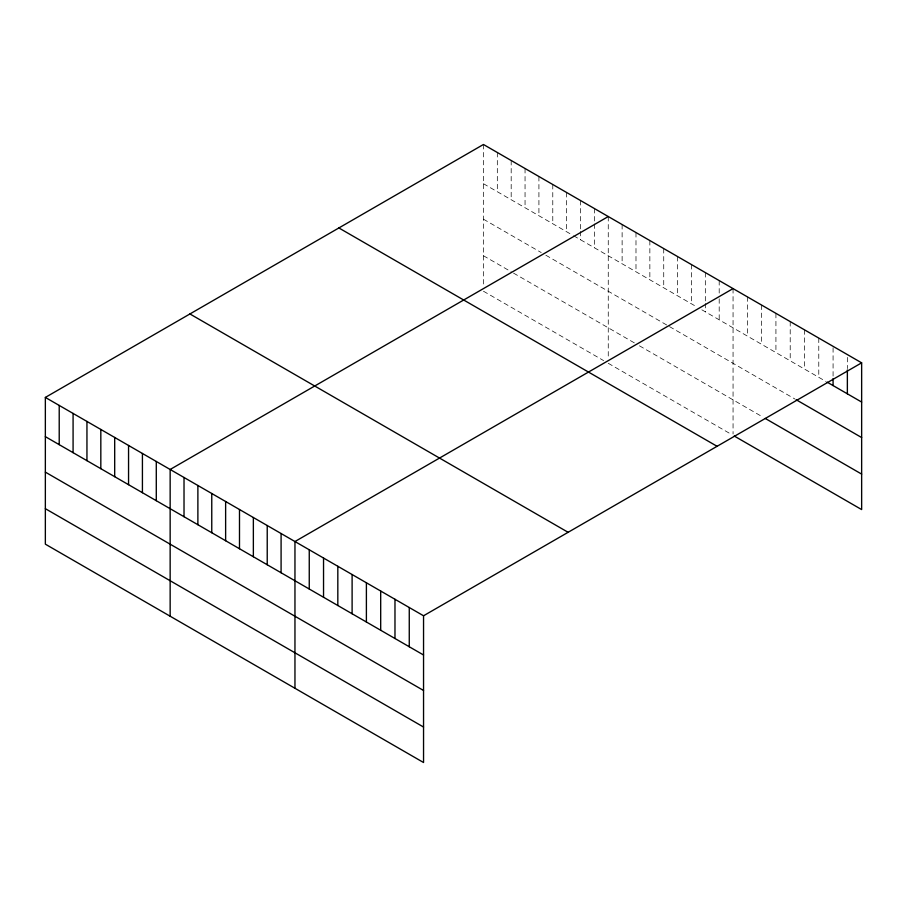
<?xml version="1.0" encoding="UTF-8"?>
<svg xmlns="http://www.w3.org/2000/svg" width="907" height="907" viewBox="0 0 907 907"><rect width="100%" height="100%" fill="white"/><g stroke="black" fill="none" stroke-linecap="round" stroke-linejoin="round"><path stroke-width="0.68" stroke-dasharray="4.54 3.4" d="M483.454 183.713L572.43 235.094M573.587 235.752L697.234 307.144M701.859 309.809L825.937 381.45M483.454 219.199L541.23 252.554M545.855 255.218L668.346 325.942M669.502 326.611L794.974 399.046M483.454 255.751L511.185 271.76M513.498 273.098L634.832 343.152M639.458 345.816L761.642 416.358M483.454 291.226L603.631 360.612M608.257 363.288L731.904 434.668M847.365 357.392L847.365 368.593M833.079 347.744L833.079 377.165M818.783 338.096L818.783 377.323M804.498 329.842L804.498 369.07M790.212 321.588L790.212 360.827M775.927 313.346L775.927 352.574M761.642 305.092L761.642 344.331M747.345 296.85L747.345 336.078M733.06 288.596L733.06 434.022M719.194 280.592L719.194 293.199M719.194 298.811L719.194 319.82M705.329 272.588L705.329 302.008M705.329 303.414L705.329 311.815M691.463 264.583L691.463 303.811M677.597 256.568L677.597 295.807M663.731 248.563L663.731 287.802M649.854 240.559L649.854 279.787M635.988 232.555L635.988 271.783M622.123 224.551L622.123 263.778M608.257 216.546L608.257 358.027M594.391 208.531L594.391 222.544M594.391 223.95L594.391 247.77M580.525 200.526L580.525 229.947M580.525 231.353L580.525 239.765M566.66 192.522L566.66 231.75M552.782 184.518L552.782 223.746M538.917 176.514L538.917 215.741M525.051 168.509L525.051 207.737M511.185 160.494L511.185 199.733M497.319 152.489L497.319 191.717M483.454 144.485L483.454 285.977"/><path stroke-width="1.36" d="M45.35 397.425L423.546 615.774L423.546 762.515L45.35 544.166L45.35 397.425L483.454 144.485L861.65 362.834L861.65 509.575L734.251 436.029M608.257 216.546L170.153 469.475L170.153 616.216M733.06 288.596L294.956 541.536L294.956 688.277M423.546 615.774L861.65 362.834M827.127 382.13L861.65 402.062M796.165 399.738L861.65 437.548M765.213 418.422L861.65 474.1M338.878 227.952L717.074 446.301M189.926 313.958L568.122 532.307M45.35 436.652L423.546 655.001M45.35 472.128L423.546 690.476M45.35 508.68L423.546 727.04M847.365 369.999L847.365 393.819M833.079 378.559L833.079 385.566M409.261 607.52L409.261 646.759M394.976 599.278L394.976 638.505M380.691 591.024L380.691 630.252M366.394 582.782L366.394 622.009M352.109 574.528L352.109 613.756M337.823 566.274L337.823 605.513M323.538 558.032L323.538 597.26M309.253 549.778L309.253 589.017M281.091 533.531L281.091 572.759M267.225 525.516L267.225 564.755M253.359 517.512L253.359 556.751M239.493 509.507L239.493 548.735M225.628 501.503L225.628 540.731M211.762 493.499L211.762 532.726M197.885 485.494L197.885 524.722M184.019 477.479L184.019 516.718M156.287 461.47L156.287 500.698M142.422 453.466L142.422 492.694M128.556 445.462L128.556 484.689M114.69 437.457L114.69 476.685M100.824 429.442L100.824 468.681M86.947 421.438L86.947 460.665M73.082 413.433L73.082 452.661M59.216 405.429L59.216 444.657"/></g></svg>
